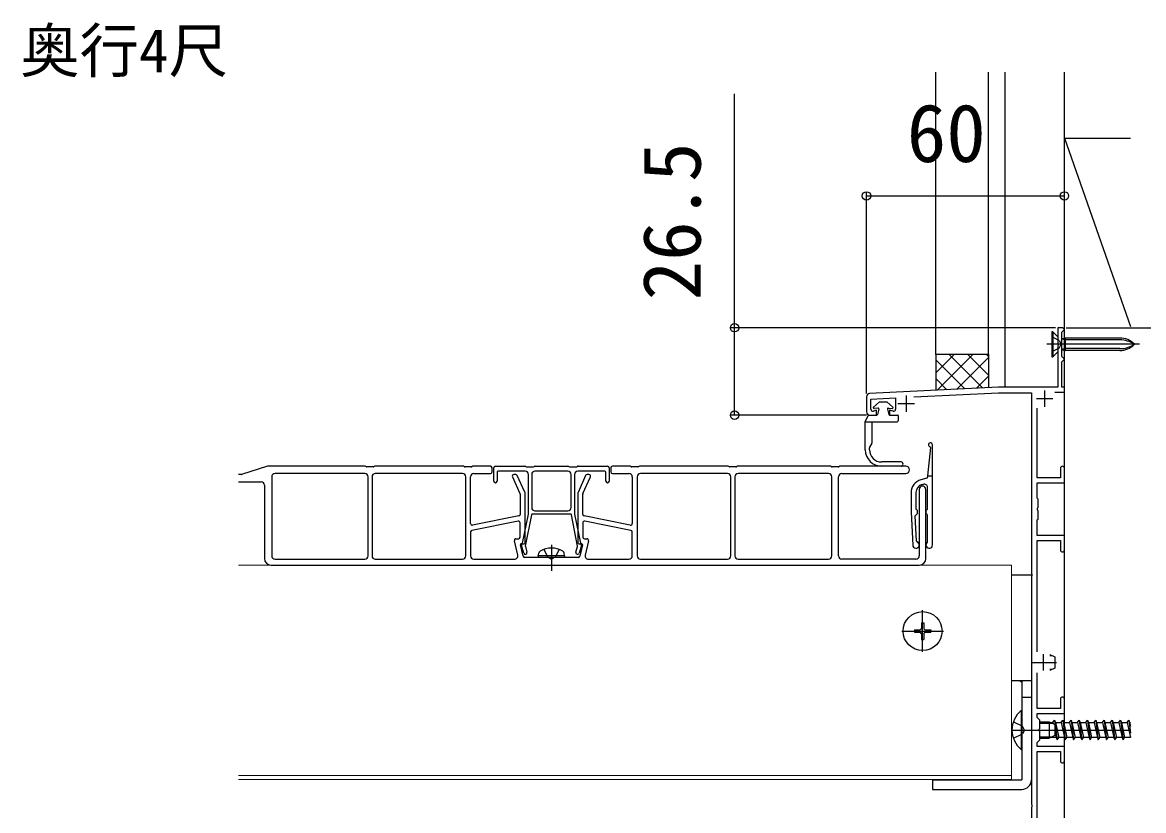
# Model space of a CAD drawing. Units: millimetres, scale not verified. Extents: x -1050 to 1050, y -1566 to 1557.
# Drawn here: x 474.1 to 814, y -51.6 to 187.4 of the extents above; entities that cross this region are included whole.
import ezdxf
from ezdxf.enums import TextEntityAlignment as Align

# ---------------------------------------------------------------- set-up
doc = ezdxf.new("R2010")
doc.units = ezdxf.units.MM
doc.header["$LTSCALE"] = 8
for name, color, linetype in [('0-2_USER1', 3, 'Continuous'), ('0-3_YKK_11', 7, 'Continuous'), ('0-5_YKK_13', 4, 'Continuous'), ('0-6_YKK_D', 6, 'Continuous'), ('0-8_YSS_K', 3, 'Continuous')]:
    doc.layers.add(name, color=color, linetype=linetype)
doc.layers.add('0-4_YKK_12', color=2, linetype='Continuous', lineweight=18)
doc.styles.add('ＭＳ ゴシック', font='')
doc.styles.get('ＭＳ ゴシック').set_extended_font_data('MS Gothic')

msp = doc.modelspace()

# ---------------------------------------------------------------- linework, layer by layer
at = {"layer": '0-3_YKK_11'}
for p, q in [((784, 75.801), (784, 70.801)), ((730, 73.85), (730, 69.301)), ((739.5, 71.801), (744.5, 71.801)), ((742, 74.301), (742, 69.301)), ((781.5, 73.301), (786.5, 73.301)), ((781, -6.699), (786, -6.699)), ((783.5, -4.199), (783.5, -9.199))]:
    msp.add_line(p, q, dxfattribs=at)
for points in [[(787.059, 75.301), (790, 75.301), (790, 76.801), (789.2, 76.801), (789.2, 84.501), (789.5, 84.801), (790, 85.301), (789.5, 85.801), (789.2, 86.101), (789.2, 93.501), (789.5, 93.801), (790, 94.301), (789.5, 94.801), (788, 94.801), (788, 90.26), (788.12, 90.076), (788.12, 89.527), (788, 89.343), (788, 76.801), (770, 76.801), (730.95, 74.849)], [(744.385, 73.819), (770.042, 75.101), (780, 75.101), (780, 20.26), (780.12, 20.076), (780.12, 19.527), (780, 19.343), (780, -49.74), (780.12, -49.924), (780.12, -50.473), (780, -50.657), (780, -67.74)], [(731.3, 70.101), (731.3, 73.164), (738.8, 73.539), (738.8, 70.101)], [(731, 68.301), (733, 68.301), (733, 69.804), (732.072, 69.527)], [(738.052, 69.52), (737, 69.787), (737, 68.301), (739.7, 68.301)], [(788.8, 52.201), (788.8, 49.301), (781.7, 49.301), (781.7, 70.429)], [(790, 27.401), (790, 31.801), (781.7, 31.801), (781.7, 36.501), (782, 36.801), (782, 39.343), (781.88, 39.527), (781.88, 40.076), (782, 40.26), (782, 42.801), (781.7, 43.101), (781.7, 47.801), (790, 47.801), (790, 52.201)], [(781.7, -3.536), (781.7, 30.301), (788.8, 30.301), (788.8, 27.401)], [(788.8, -17.799), (788.8, -20.699), (781.7, -20.699), (781.7, -9.861)], [(790, -36.599), (790, -32.199), (781.7, -32.199), (781.7, -30.999), (782.5, -30.199), (782.5, -27.657), (782.38, -27.473), (782.38, -26.924), (782.5, -26.74), (782.5, -24.199), (781.7, -23.399), (781.7, -22.199), (790, -22.199), (790, -17.799)], [(788.8, -67.799), (788.8, -70.699), (781.7, -70.699), (781.7, -33.699), (788.8, -33.699), (788.8, -36.599)]]:
    msp.add_lwpolyline(points, dxfattribs=at)
for centre, radius, start, end in [((731, 73.85), 1, 92.86241, 180), ((731, 69.301), 1, 180.00001, 269.99999), ((731.9, 70.101), 0.6, 179.99999, 286.64594), ((738.2, 70.101), 0.6, 255.7557, 359.99999), ((789.4, 52.201), 0.6, 90.00001, 179.99999), ((789.4, 52.201), 0.6, 0.00001, 89.99999), ((789.4, 27.401), 0.6, 180.00001, 269.99999), ((789.4, 27.401), 0.6, 270.00001, 359.99999), ((789.4, -17.799), 0.6, 90.00001, 179.99999), ((789.4, -17.799), 0.6, 0.00001, 89.99999), ((789.4, -36.599), 0.6, 180.00001, 269.99999), ((789.4, -36.599), 0.6, 270.00001, 359.99999)]:
    msp.add_arc(centre, radius, start, end, dxfattribs=at)
at = {"layer": '0-4_YKK_12'}
for p, q in [((774, -41), (539.659, -41)), ((774, -42.2), (539.659, -42.2))]:
    msp.add_line(p, q, dxfattribs=at)
msp.add_lwpolyline([(774, -42.2), (774, 22.8), (539.659, 22.8)], dxfattribs=at)
at = {"layer": '0-5_YKK_13'}
for p, q in [((788.416, 90.946), (786.2, 92.051)), ((788, 92.051), (786.45, 93.601)), ((786.45, 93.601), (786.45, 86.001)), ((812.798, 89.801), (784.69, 89.801)), ((788.416, 88.656), (786.2, 87.551)), ((788.416, 90.946), (789.025, 89.801)), ((788.416, 88.656), (789.025, 89.801)), ((789.2, 91.515), (790.238, 91.701)), ((790.238, 91.126), (789.2, 91.38)), ((790.238, 88.476), (789.2, 88.223)), ((806.819, 91.701), (790.238, 91.701)), ((790.238, 91.701), (790.238, 87.901)), ((806.819, 91.126), (790.238, 91.126)), ((806.819, 88.476), (790.238, 88.476)), ((786.2, 86.001), (786.45, 86.001)), ((788, 87.551), (786.45, 86.001)), ((789.2, 88.088), (790.238, 87.901)), ((806.819, 87.901), (790.238, 87.901)), ((733.9, 72.301), (732.134, 70.739)), ((733.9, 72.301), (732.134, 70.739)), ((733.9, 72.301), (736.2, 72.301)), ((736.2, 72.301), (737.966, 70.739)), ((729.617, 66.301), (730.483, 68.157)), ((730.709, 68.301), (733.109, 68.301)), ((733.455, 70.445), (732.331, 70.303)), ((733.782, 70.069), (733.35, 68.486)), ((736.318, 70.069), (736.75, 68.486)), ((736.645, 70.445), (737.769, 70.303)), ((736.991, 68.301), (739.3, 68.301)), ((739.55, 68.051), (739.55, 66.551)), ((729.617, 57.801), (729.617, 66.301)), ((731.617, 66.301), (731.617, 59.794)), ((736.789, 66.301), (739.3, 66.301)), ((730.917, 57.801), (730.917, 58.42)), ((730.958, 58.57), (731.577, 59.644)), ((749.372, 58.447), (748.5, 49.916)), ((750, 28.916), (750, 59.316)), ((548.427, 52.777), (540.573, 50.323)), ((577.927, 52.8), (548.576, 52.8)), ((578.43, 52.671), (578.07, 52.779)), ((580.427, 52.65), (578.573, 52.65)), ((580.93, 52.779), (580.57, 52.671)), ((607.677, 52.8), (581.073, 52.8)), ((608.18, 52.671), (607.82, 52.779)), ((610.177, 52.65), (608.323, 52.65)), ((610.68, 52.779), (610.32, 52.671)), ((616, 52.8), (610.823, 52.8)), ((616.5, 51.1), (616.5, 52.3)), ((617, 48.3), (617, 52.3)), ((617.5, 52.8), (626.427, 52.8)), ((618, 51), (618, 48.3)), ((626.5, 51.3), (618.3, 51.3)), ((626.57, 52.779), (626.93, 52.671)), ((627.073, 52.65), (628.927, 52.65)), ((629.07, 52.671), (629.43, 52.779)), ((629.573, 52.8), (639.427, 52.8)), ((639.57, 52.779), (639.93, 52.671)), ((640.073, 52.65), (641.927, 52.65)), ((642.07, 52.671), (642.43, 52.779)), ((650.7, 51.3), (642.5, 51.3)), ((642.573, 52.8), (651.5, 52.8)), ((651, 48.3), (651, 51)), ((652, 52.3), (652, 48.3)), ((652.5, 52.3), (652.5, 51.1)), ((658.177, 52.8), (653, 52.8)), ((658.68, 52.671), (658.32, 52.779)), ((660.677, 52.65), (658.823, 52.65)), ((661.18, 52.779), (660.82, 52.671)), ((687.927, 52.8), (661.323, 52.8)), ((688.43, 52.671), (688.07, 52.779)), ((690.427, 52.65), (688.573, 52.65)), ((690.93, 52.779), (690.57, 52.671)), ((718.927, 52.8), (691.073, 52.8)), ((719.43, 52.671), (719.07, 52.779)), ((721.427, 52.65), (719.573, 52.65)), ((721.93, 52.779), (721.57, 52.671)), ((741.9, 52.8), (722.073, 52.8)), ((740.461, 54.101), (734.617, 54.101)), ((740.461, 52.801), (734.617, 52.801)), ((540.424, 50.3), (539.659, 50.3)), ((539.659, 48.1), (546.5, 48.1)), ((549.7, 49.6), (549.7, 25.6)), ((577.9, 50.6), (550.7, 50.6)), ((578.9, 25.6), (578.9, 49.6)), ((580.1, 49.6), (580.1, 25.6)), ((607.5, 50.6), (581.1, 50.6)), ((608.5, 25.6), (608.5, 49.6)), ((610, 35.41), (610, 49.6)), ((611, 50.6), (616, 50.6)), ((622.674, 49.593), (624.955, 44.574)), ((623.678, 50.3), (623.129, 50.3)), ((626.455, 44.899), (624.133, 50.007)), ((627.5, 38.33), (627.5, 50.3)), ((628.5, 50.3), (628.5, 40.3)), ((640.5, 40.3), (640.5, 50.3)), ((641.5, 50.3), (641.5, 38.33)), ((644.867, 50.007), (642.545, 44.888)), ((644.045, 44.563), (646.327, 49.593)), ((645.871, 50.3), (645.322, 50.3)), ((653, 50.6), (658, 50.6)), ((659, 49.6), (659, 35.41)), ((660.5, 49.6), (660.5, 25.6)), ((687.9, 50.6), (661.5, 50.6)), ((688.9, 25.6), (688.9, 49.6)), ((690.1, 49.6), (690.1, 25.6)), ((718.5, 50.6), (691.1, 50.6)), ((719.5, 25.6), (719.5, 49.6)), ((721.5, 25.6), (721.5, 49.6)), ((722.5, 50.6), (741.9, 50.6)), ((748.278, 49.156), (746.465, 48.67)), ((748.5, 49.916), (750, 49.916)), ((748.5, 49.916), (748.5, 49.446)), ((547.5, 47.1), (547.5, 24.8)), ((625, 44.367), (625, 38.21)), ((626.5, 29.6), (626.5, 44.692)), ((642.5, 44.681), (642.5, 29.6)), ((644, 38.21), (644, 44.357)), ((743.5, 44.807), (743.5, 38.916)), ((745, 44.846), (745, 39.89)), ((746, 45.8), (746, 25.6)), ((746.853, 47.261), (747.241, 47.365)), ((748, 24.8), (748, 45.8)), ((748.5, 39.89), (748.5, 46.399)), ((624.598, 37.72), (610.598, 34.92)), ((625.737, 29.483), (627.494, 38.271)), ((628.472, 38.059), (626.579, 28.598)), ((640.234, 38.3), (628.766, 38.3)), ((629.5, 39.3), (639.5, 39.3)), ((642.421, 28.598), (640.528, 38.059)), ((641.506, 38.271), (643.263, 29.483)), ((658.402, 34.92), (644.402, 37.72)), ((743.5, 38.916), (744.001, 28.866)), ((745.14, 30.124), (744.761, 37.728)), ((748.5, 29.89), (748.5, 37.941)), ((624.402, 36.151), (610.402, 33.351)), ((625, 31.3), (625, 35.66)), ((644, 35.66), (644, 31.3)), ((658.598, 33.351), (644.598, 36.151)), ((610, 32.86), (610, 25.6)), ((623.734, 30.8), (624.5, 30.8)), ((644.5, 30.8), (645.266, 30.8)), ((659, 25.6), (659, 32.86)), ((624.284, 25.832), (623.248, 30.184)), ((625.909, 25.484), (625.088, 28.931)), ((625.38, 29.3), (626.2, 29.3)), ((626.12, 26.462), (625.414, 28.911)), ((626.585, 28.456), (627.08, 26.738)), ((634.5, 29), (634.5, 21.1)), ((641.92, 26.738), (642.415, 28.456)), ((642.8, 29.3), (643.62, 29.3)), ((643.586, 28.911), (642.88, 26.462)), ((643.912, 28.931), (643.091, 25.484)), ((645.752, 30.184), (644.716, 25.832)), ((550.7, 24.6), (577.9, 24.6)), ((581.1, 24.6), (607.5, 24.6)), ((611, 24.6), (623.311, 24.6)), ((633.98, 25.1), (626.395, 25.1)), ((630.5, 25.6), (630.641, 26.402)), ((638.5, 25.6), (630.5, 25.6)), ((630.5, 25.6), (630.588, 25.1)), ((638.412, 25.1), (630.588, 25.1)), ((642.605, 25.1), (635.02, 25.1)), ((638.5, 25.6), (638.359, 26.402)), ((638.5, 25.6), (638.412, 25.1)), ((645.689, 24.6), (658, 24.6)), ((661.5, 24.6), (687.9, 24.6)), ((691.1, 24.6), (718.5, 24.6)), ((745, 24.6), (722.5, 24.6)), ((549.5, 22.8), (746, 22.8)), ((780, 19.8), (774, 19.8)), ((780, 19.8), (780, -42.299)), ((747, -3.5), (747, 9.1)), ((746.65, 5.3), (747.35, 5.3)), ((746.65, 5.3), (746.65, 3.65)), ((747.35, 5.3), (747.35, 3.65)), ((740.7, 2.8), (753.3, 2.8)), ((744.5, 3.15), (744.5, 2.45)), ((744.5, 3.15), (746.15, 3.15)), ((744.5, 2.45), (746.15, 2.45)), ((746.65, 1.95), (746.65, 0.3)), ((746.65, 0.3), (747.35, 0.3)), ((747.35, 1.95), (747.35, 0.3)), ((747.85, 3.15), (749.5, 3.15)), ((747.85, 2.45), (749.5, 2.45)), ((749.5, 3.15), (749.5, 2.45)), ((780, -6.699), (787.6, -6.699)), ((785.559, -4.273), (787.1, -4.999)), ((785.6, -4.632), (786.32, -4.632)), ((787.1, -4.999), (787.1, -8.399)), ((787.1, -8.399), (785.559, -9.124)), ((785.6, -8.766), (786.32, -8.766)), ((774, -12.2), (780, -12.2)), ((776.852, -12.2), (776.852, -12.599)), ((776.852, -12.599), (777.1, -12.599)), ((777.1, -12.2), (777.1, -42.299)), ((777.1, -12.599), (777.1, -12.2)), ((777.1, -17.2), (780, -17.2)), ((776.852, -21.299), (777.1, -21.299)), ((776.852, -21.299), (776.852, -33.099)), ((777.1, -33.099), (777.1, -21.299)), ((774.517, -24.699), (777.235, -26.054)), ((777.844, -27.199), (777.235, -26.054)), ((782.5, -24.699), (785.4, -24.699)), ((782.5, -25.132), (786.32, -25.132)), ((785.4, -24.699), (787.1, -25.499)), ((785.4, -24.699), (785.4, -29.699)), ((785.931, -24.949), (786.5, -24.949)), ((786.5, -24.949), (787, -24.199)), ((786.5, -24.949), (786.566, -25.247)), ((787, -24.199), (787.75, -30.199)), ((787, -24.199), (787.25, -24.949)), ((787.1, -25.499), (787.1, -28.899)), ((787.25, -24.949), (788.25, -29.449)), ((787.25, -24.949), (789, -24.949)), ((792, -24.199), (792.75, -30.199)), ((792.25, -24.949), (794, -24.949)), ((792.25, -24.949), (793.25, -29.449)), ((794.5, -24.199), (795.25, -30.199)), ((794.75, -24.949), (796.5, -24.949)), ((794.75, -24.949), (795.75, -29.449)), ((797, -24.199), (797.75, -30.199)), ((797.25, -24.949), (799, -24.949)), ((797.25, -24.949), (798.25, -29.449)), ((799.5, -24.199), (800.25, -30.199)), ((799.75, -24.949), (801.5, -24.949)), ((799.75, -24.949), (800.75, -29.449)), ((802, -24.199), (802.75, -30.199)), ((802.25, -24.949), (804, -24.949)), ((802.25, -24.949), (803.25, -29.449)), ((804.5, -24.199), (805.25, -30.199)), ((804.75, -24.949), (806.5, -24.949)), ((804.75, -24.949), (805.75, -29.449)), ((807, -24.199), (807.75, -30.199)), ((807.25, -24.949), (809, -24.949)), ((807.25, -24.949), (808.25, -29.449)), ((809, -24.949), (810, -29.449)), ((809.5, -24.199), (810, -28.199)), ((809.75, -24.949), (810, -24.949)), ((809.75, -24.949), (810, -26.074)), ((774, -27.199), (787.6, -27.199)), ((774.517, -29.699), (777.235, -28.344)), ((777.844, -27.199), (777.235, -28.344)), ((782.5, -29.266), (786.32, -29.266)), ((782.5, -29.699), (785.4, -29.699)), ((787.1, -28.899), (785.4, -29.699)), ((787.5, -29.449), (785.931, -29.449)), ((787.1, -27.199), (810, -27.199)), ((787.1, -27.649), (787.5, -29.449)), ((787.5, -29.449), (787.75, -30.199)), ((787.75, -30.199), (788.25, -29.449)), ((790, -29.449), (788.25, -29.449)), ((792.5, -29.449), (790.75, -29.449)), ((795, -29.449), (793.25, -29.449)), ((797.5, -29.449), (795.75, -29.449)), ((800, -29.449), (798.25, -29.449)), ((802.5, -29.449), (800.75, -29.449)), ((805, -29.449), (803.25, -29.449)), ((807.5, -29.449), (805.75, -29.449)), ((810, -29.449), (808.25, -29.449)), ((776.852, -33.099), (777.1, -33.099)), ((750, -42.299), (750, -45.199)), ((750, -42.299), (777.1, -42.299)), ((750, -45.199), (777.1, -45.199))]:
    msp.add_line(p, q, dxfattribs=at)
for points in [[(786.45, 93.601), (786.2, 93.601), (786.2, 86.001)], [(729.617, 66.301), (731.824, 66.301), (736.789, 66.301)], [(639.5, 51.3), (634.5, 51.3), (629.5, 51.3)], [(632.2, 27.579), (633.355, 25.263), (634.5, 24.654)], [(636.8, 27.579), (635.645, 25.263), (634.5, 24.654)], [(789, -24.949), (789.5, -24.199), (789.75, -24.949)], [(789, -24.949), (790, -29.449), (790.25, -30.199), (790.75, -29.449)], [(789.5, -24.199), (790, -28.199), (790.25, -30.199)], [(789.75, -24.949), (790, -24.949), (791.5, -24.949)], [(789.75, -24.949), (790, -26.074), (790.75, -29.449)], [(791.5, -24.949), (792, -24.199), (792.25, -24.949)], [(791.5, -24.949), (792.5, -29.449), (792.75, -30.199), (793.25, -29.449)], [(794, -24.949), (794.5, -24.199), (794.75, -24.949)], [(794, -24.949), (795, -29.449), (795.25, -30.199), (795.75, -29.449)], [(796.5, -24.949), (797, -24.199), (797.25, -24.949)], [(796.5, -24.949), (797.5, -29.449), (797.75, -30.199), (798.25, -29.449)], [(799, -24.949), (799.5, -24.199), (799.75, -24.949)], [(799, -24.949), (800, -29.449), (800.25, -30.199), (800.75, -29.449)], [(801.5, -24.949), (802, -24.199), (802.25, -24.949)], [(801.5, -24.949), (802.5, -29.449), (802.75, -30.199), (803.25, -29.449)], [(804, -24.949), (804.5, -24.199), (804.75, -24.949)], [(804, -24.949), (805, -29.449), (805.25, -30.199), (805.75, -29.449)], [(806.5, -24.949), (807, -24.199), (807.25, -24.949)], [(806.5, -24.949), (807.5, -29.449), (807.75, -30.199), (808.25, -29.449)], [(809, -24.949), (809.5, -24.199), (809.75, -24.949)]]:
    msp.add_lwpolyline(points, dxfattribs=at)
msp.add_circle((747, 2.8), 5.9, dxfattribs=at)
for centre, radius, start, end in [((806.819, 85.701), 6, 43.10467, 90), ((806.819, 83.222), 7.904, 56.3423, 90), ((806.819, 93.901), 6, 270, 316.89533), ((806.819, 96.38), 7.904, 270, 303.6577), ((730.709, 68.051), 0.25, 90, 155), ((732.3, 70.551), 0.25, 131.51167, 277.19497), ((733.109, 68.551), 0.25, 270, 344.74763), ((733.493, 70.148), 0.3, 344.74763, 97.19497), ((736.607, 70.148), 0.3, 82.80503, 195.25237), ((736.991, 68.551), 0.25, 195.25237, 270), ((737.8, 70.551), 0.25, 262.80503, 48.48833), ((739.3, 68.051), 0.25, 0, 90), ((739.3, 66.551), 0.25, 270, 0), ((734.617, 57.801), 5, 180, 270), ((731.217, 58.42), 0.3, 150, 180), ((734.617, 57.801), 3.7, 180, 270), ((731.317, 59.794), 0.3, 330, 0), ((749.4, 59.316), 0.6, 0, 248.76355), ((749.074, 58.477), 0.3, 354.16057, 68.76355), ((548.576, 52.3), 0.5, 90, 107.35402), ((577.927, 52.3), 0.5, 73.30076, 90), ((578.573, 53.15), 0.5, 253.30076, 270), ((580.427, 53.15), 0.5, 270, 286.69924), ((581.073, 52.3), 0.5, 90, 106.69924), ((607.677, 52.3), 0.5, 73.30076, 90), ((608.323, 53.15), 0.5, 253.30076, 270), ((610.177, 53.15), 0.5, 270, 286.69924), ((610.823, 52.3), 0.5, 90, 106.69924), ((616, 52.3), 0.5, 0, 90), ((616, 51.1), 0.5, 270, 0), ((617.5, 52.3), 0.5, 90, 180), ((618.3, 51), 0.3, 90, 180), ((626.427, 52.3), 0.5, 73.30076, 90), ((626.5, 50.3), 1, 0, 90), ((627.073, 53.15), 0.5, 253.30076, 270), ((629.5, 50.3), 1, 90, 180), ((628.927, 53.15), 0.5, 270, 286.69924), ((629.573, 52.3), 0.5, 90, 106.69924), ((639.427, 52.3), 0.5, 73.30076, 90), ((639.5, 50.3), 1, 0, 90), ((640.073, 53.15), 0.5, 253.30076, 270), ((642.5, 50.3), 1, 90, 180), ((641.927, 53.15), 0.5, 270, 286.69924), ((642.573, 52.3), 0.5, 90, 106.69924), ((650.7, 51), 0.3, 360, 90), ((651.5, 52.3), 0.5, 0, 90), ((653, 52.3), 0.5, 90, 180), ((653, 51.1), 0.5, 180, 270), ((658.177, 52.3), 0.5, 73.30076, 90), ((658.823, 53.15), 0.5, 253.30076, 270), ((660.677, 53.15), 0.5, 270, 286.69924), ((661.323, 52.3), 0.5, 90, 106.69924), ((687.927, 52.3), 0.5, 73.30076, 90), ((688.573, 53.15), 0.5, 253.30076, 270), ((690.427, 53.15), 0.5, 270, 286.69924), ((691.073, 52.3), 0.5, 90, 106.69924), ((718.927, 52.3), 0.5, 73.30076, 90), ((719.573, 53.15), 0.5, 253.30076, 270), ((721.427, 53.15), 0.5, 270, 286.69924), ((722.073, 52.3), 0.5, 90, 106.69924), ((740.461, 53.451), 0.65, 270, 90), ((741.9, 51.7), 1.1, 270, 90), ((540.424, 50.8), 0.5, 270, 287.35402), ((546.5, 47.1), 1, 0, 90), ((550.7, 49.6), 1, 90, 180), ((577.9, 49.6), 1, 0, 90), ((581.1, 49.6), 1, 90, 180), ((607.5, 49.6), 1, 360, 90), ((611, 49.6), 1, 90, 180), ((617.5, 48.3), 0.5, 180, 270), ((617.5, 48.3), 0.5, 270, 0), ((623.129, 49.8), 0.5, 90, 204.44395), ((623.678, 49.8), 0.5, 24.44395, 90), ((645.322, 49.8), 0.5, 90, 155.5983), ((645.871, 49.8), 0.5, 335.5983, 90), ((651.5, 48.3), 0.5, 180, 270), ((651.5, 48.3), 0.5, 270, 0), ((658, 49.6), 1, 0, 90), ((661.5, 49.6), 1, 90, 180), ((687.9, 49.6), 1, 0, 90), ((691.1, 49.6), 1, 90, 180), ((718.5, 49.6), 1, 0, 90), ((722.5, 49.6), 1, 90, 180), ((747.5, 44.807), 4, 105.00061, 180), ((748.2, 49.446), 0.3, 285.00061, 0), ((624.5, 44.367), 0.5, 0, 24.44395), ((626, 44.692), 0.5, 0, 24.44395), ((643, 44.681), 0.5, 155.5983, 180), ((644.5, 44.357), 0.5, 155.5983, 180), ((747.5, 44.846), 2.5, 104.9981, 180), ((747, 45.8), 1, 0, 180), ((747.5, 46.399), 1, 0, 105), ((624.5, 38.21), 0.5, 281.30993, 0), ((627.2, 38.33), 0.3, 348.69007, 0), ((628.766, 38), 0.3, 90, 168.69007), ((629.5, 40.3), 1, 180, 270), ((639.5, 40.3), 1, 270, 0), ((640.234, 38), 0.3, 11.30993, 90), ((641.8, 38.33), 0.3, 180, 191.30993), ((644.5, 38.21), 0.5, 180, 258.69007), ((745.06, 37.743), 0.3, 115.53345, 182.85544), ((744.5, 38.916), 1, 295.53345, 54.31467), ((745.2, 39.89), 0.2, 180, 234.31467), ((749, 38.916), 1, 125.68533, 234.31467), ((748.3, 39.89), 0.2, 305.68533, 0), ((748.3, 37.941), 0.2, 0, 54.31467), ((610.5, 35.41), 0.5, 180, 281.30993), ((624.5, 35.66), 0.5, 0, 101.30993), ((644.5, 35.66), 0.5, 78.69007, 180), ((658.5, 35.41), 0.5, 258.69007, 360), ((610.5, 32.86), 0.5, 101.30993, 180), ((623.734, 30.3), 0.5, 90, 193.3925), ((624.5, 31.3), 0.5, 270, 0), ((644.5, 31.3), 0.5, 180, 270), ((645.266, 30.3), 0.5, 346.6075, 90), ((658.5, 32.86), 0.5, 360, 78.69007), ((625.38, 29), 0.3, 90, 193.3925), ((625.7, 29), 0.3, 114.827, 197.33887), ((625.442, 29.542), 0.3, 296.01796, 348.69007), ((626.2, 29.6), 0.3, 270, 0), ((626.874, 28.539), 0.3, 168.69007, 196.079), ((634.5, 21.5), 6.5, 57.94412, 122.05588), ((642.126, 28.539), 0.3, 343.921, 11.30993), ((642.8, 29.6), 0.3, 180, 270), ((643.558, 29.542), 0.3, 191.30993, 243.98204), ((643.3, 29), 0.3, 342.66113, 65.173), ((643.62, 29), 0.3, 346.6075, 90), ((745, 28.916), 1, 182.85544, 70.23557), ((745.44, 30.139), 0.3, 182.85544, 250.23557), ((749, 28.916), 1, 125.68533, 0), ((748.3, 29.89), 0.2, 305.68533, 0), ((549.5, 24.8), 2, 180, 270), ((550.7, 25.6), 1, 180, 270), ((577.9, 25.6), 1, 270, 0), ((581.1, 25.6), 1, 180, 270), ((607.5, 25.6), 1, 270, 360), ((611, 25.6), 1, 180, 270), ((623.311, 25.6), 1, 270, 13.3925), ((626.395, 25.6), 0.5, 193.3925, 270), ((626.6, 26.6), 0.5, 196.079, 16.079), ((631.528, 26.246), 0.9, 122.05588, 170), ((633.98, 24.8), 0.3, 30, 90), ((634.5, 25.1), 0.3, 210, 330), ((635.02, 24.8), 0.3, 90, 150), ((637.472, 26.246), 0.9, 10, 57.94412), ((642.4, 26.6), 0.5, 163.921, 343.921), ((642.605, 25.6), 0.5, 270, 346.6075), ((645.689, 25.6), 1, 166.6075, 270), ((658, 25.6), 1, 270, 0), ((661.5, 25.6), 1, 180, 270), ((687.9, 25.6), 1, 270, 0), ((691.1, 25.6), 1, 180, 270), ((718.5, 25.6), 1, 270, 0), ((722.5, 25.6), 1, 180, 270), ((745, 25.6), 1, 270, 0), ((746, 24.8), 2, 270, 360), ((746.15, 3.65), 0.5, 270, 0), ((747.85, 3.65), 0.5, 180, 270), ((746.15, 1.95), 0.5, 0, 90), ((747.85, 1.95), 0.5, 90, 180), ((781.8, -6.699), 7.7, 225.60031, 230.01688), ((781.8, -27.199), 7.7, 129.98312, 230.01688), ((777.1, -42.299), 2.9, 270, 0)]:
    msp.add_arc(centre, radius, start, end, dxfattribs=at)
at = {"layer": '0-6_YKK_D'}
for p, q in [((730, 74.85), (730, 135.801)), ((730, 134.801), (790, 134.801)), ((787.3, 94.801), (689, 94.801)), ((790.5, 94.801), (851, 94.801)), ((730, 68.301), (689, 68.301))]:
    msp.add_line(p, q, dxfattribs=at)
msp.add_lwpolyline([(690, 68.301), (690, 94.801), (690, 165.811)], dxfattribs=at)
for centre in [(730, 134.801), (790, 134.801), (690, 94.801), (690, 68.301)]:
    msp.add_circle(centre, 1.275, dxfattribs=at)
at = {"layer": '0-8_YSS_K'}
for p, q in [((751, 86.801), (751, 172.301)), ((767, 86.801), (767, 172.301)), ((772, 76.801), (772, 172.301)), ((790, -177.699), (790, 172.301)), ((790, 152.301), (810, 152.301)), ((790, 152.301), (810, 95.159)), ((751, 86.801), (751, 75.851)), ((751, 86.743), (751.058, 86.801)), ((751, 81.086), (756.715, 86.801)), ((759.784, 76.291), (751, 85.074)), ((751.444, 75.874), (762.372, 86.801)), ((765.171, 76.56), (754.93, 86.801)), ((757.399, 76.171), (767, 85.772)), ((767, 80.388), (760.587, 86.801)), ((767, 86.045), (766.243, 86.801)), ((754.396, 76.021), (751, 79.417)), ((763.354, 76.469), (767, 80.116))]:
    msp.add_line(p, q, dxfattribs=at)
for points in [[(810, -147.699), (790, -147.699), (790, 152.301)], [(751, 86.801), (767, 86.801), (767, 76.651)]]:
    msp.add_lwpolyline(points, dxfattribs=at)

# ---------------------------------------------------------------- texts
at = {"layer": '0-2_USER1', "style": 'ＭＳ ゴシック'}
msp.add_text('奥行4尺', height=13.2, dxfattribs=at).set_placement((473.466, 168.323), align=Align.BOTTOM_LEFT)
at = {"layer": '0-6_YKK_D', "style": 'ＭＳ ゴシック'}
msp.add_text('60', height=17.6, dxfattribs=at).set_placement((742.205, 139.801), align=Align.BOTTOM_LEFT)
msp.add_text('26.5', height=17.6, rotation=90, dxfattribs=at).set_placement((685, 103.129), align=Align.BOTTOM_LEFT)

doc.saveas('drawing.dxf')
